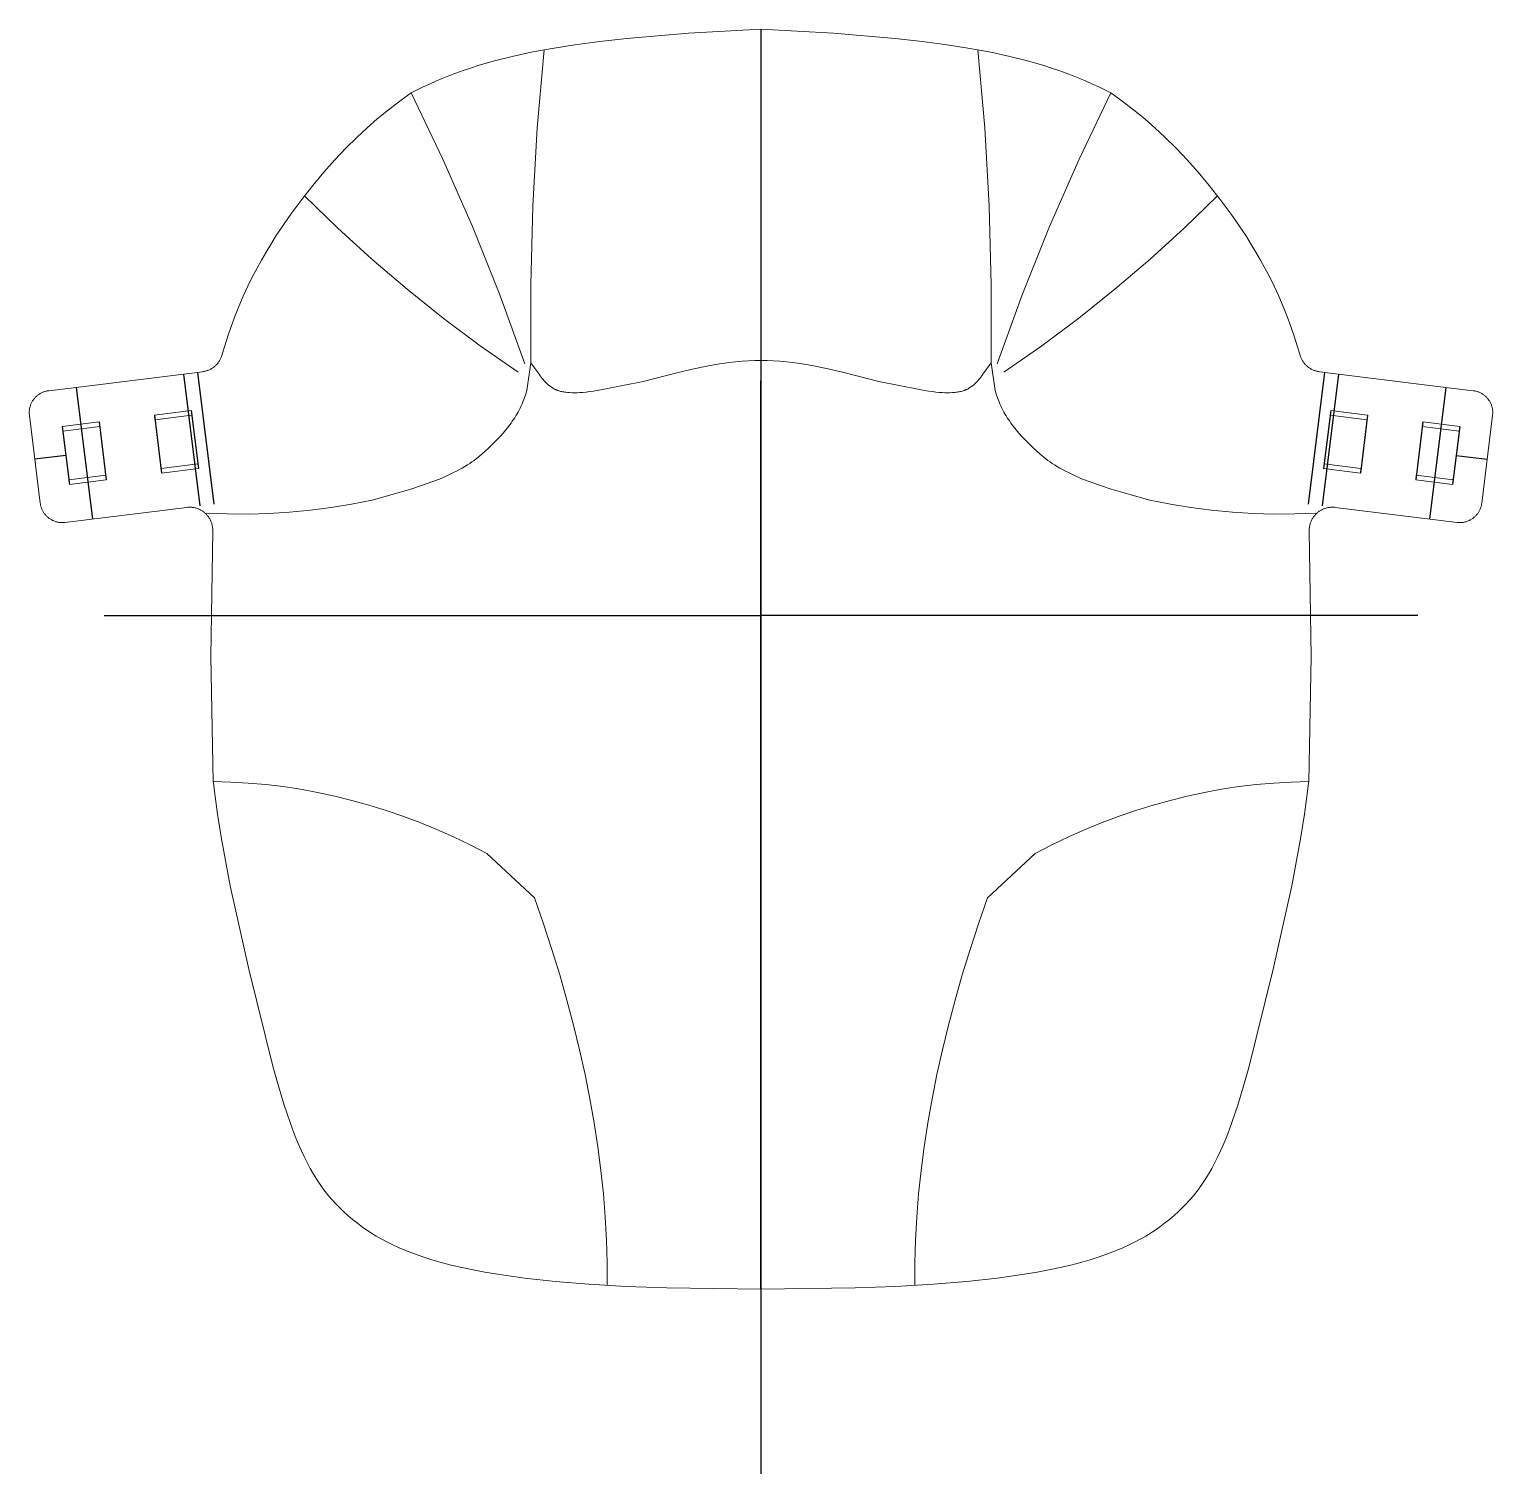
# Model space of a CAD drawing. Header units: millimetres. Extents: x -158 to 461, y 0 to 311.
# Drawn here: x -157.6 to 157.6, y 0 to 311.1 of the extents above; entities that cross this region are included whole.
import ezdxf

# ---------------------------------------------------------------- set-up
doc = ezdxf.new("R2010")
doc.units = ezdxf.units.MM
doc.header["$MEASUREMENT"] = 0
doc.layers.add('Axis', color=6, linetype='Continuous', true_color=0xff00ff)
for name, color, linetype, lineweight, true_color in [('Exterion cuts', 3, 'Continuous', 0, 0x00ff00), ('Interior Closed Cuts', 4, 'Continuous', 0, 0x00ffff), ('Vector Entraving (defocus 4 mm)', 1, 'Continuous', 0, 0xff0000)]:
    doc.layers.add(name, color=color, linetype=linetype, lineweight=lineweight, true_color=true_color)

msp = doc.modelspace()

# ---------------------------------------------------------------- linework, layer by layer
at = {"layer": 'Axis'}
for p, q in [((0, 311.06), (0, 0)), ((-124.34, 236.81), (-120.84, 208.45)), ((-121.35, 237.18), (-117.84, 208.82)), ((121.35, 237.18), (117.84, 208.82)), ((124.34, 236.81), (120.84, 208.45)), ((-147.49, 233.95), (-143.98, 205.59)), ((0, 39.72), (0, 235.32)), ((147.49, 233.95), (143.98, 205.59)), ((-130.63, 227.98), (-129.08, 215.49)), ((-122.69, 228.96), (-121.14, 216.47)), ((122.69, 228.96), (121.14, 216.47)), ((130.63, 227.98), (129.08, 215.49)), ((-150.47, 225.53), (-148.93, 213.04)), ((-142.53, 226.51), (-140.99, 214.02)), ((142.53, 226.51), (140.99, 214.02)), ((150.47, 225.53), (148.93, 213.04)), ((-149.7, 219.28), (-156.37, 218.46)), ((149.7, 219.28), (156.37, 218.46)), ((-141.45, 184.85), (0, 184.85)), ((-119.43, 184.85), (0, 184.85)), ((141.45, 184.85), (0, 184.85)), ((119.43, 184.85), (0, 184.85))]:
    msp.add_line(p, q, dxfattribs=at)
at = {"layer": 'Exterion cuts'}
msp.add_lwpolyline([(-149.89, 204.86), (-123.66, 208.1), (-123.49, 208.12), (-123.32, 208.13), (-123.15, 208.14), (-122.98, 208.14), (-122.8, 208.13), (-122.63, 208.12), (-122.46, 208.1), (-122.29, 208.08), (-122.12, 208.05), (-121.95, 208.02), (-121.78, 207.98), (-121.62, 207.93), (-121.45, 207.88), (-121.29, 207.82), (-121.13, 207.76), (-120.97, 207.69), (-120.81, 207.61), (-120.66, 207.53), (-120.51, 207.45), (-120.36, 207.36), (-120.22, 207.26), (-120.08, 207.16), (-119.94, 207.06), (-119.81, 206.95), (-119.68, 206.83), (-119.55, 206.71), (-119.43, 206.59), (-119.32, 206.46), (-119.2, 206.33), (-119.1, 206.2), (-118.99, 206.06), (-118.89, 205.92), (-118.8, 205.77), (-118.71, 205.63), (-118.63, 205.47), (-118.55, 205.32), (-118.48, 205.16), (-118.41, 205), (-118.35, 204.84), (-118.29, 204.68), (-118.24, 204.51), (-118.2, 204.35), (-118.16, 204.18), (-118.13, 204.01), (-118.1, 203.84), (-118.08, 203.67), (-118.06, 203.5), (-118.05, 203.32), (-118.05, 203.15), (-118.05, 202.98), (-118.47, 176.02), (-117.98, 149.06), (-117.86, 148.28), (-117.75, 147.5), (-117.01, 142.04), (-116.18, 136.73), (-114.31, 126.63), (-110.32, 108.68), (-105.04, 87.5), (-103.85, 83.25), (-102.66, 79.38), (-101.48, 75.84), (-100.88, 74.19), (-100.28, 72.61), (-99.66, 71.11), (-99.04, 69.67), (-98.4, 68.3), (-97.75, 66.99), (-97.08, 65.74), (-96.39, 64.54), (-95.68, 63.39), (-94.94, 62.29), (-94.57, 61.75), (-94.18, 61.23), (-93.79, 60.72), (-93.39, 60.21), (-92.99, 59.72), (-92.58, 59.23), (-92.16, 58.75), (-91.73, 58.29), (-91.29, 57.82), (-90.84, 57.37), (-89.92, 56.48), (-88.96, 55.61), (-87.96, 54.77), (-86.92, 53.94), (-85.83, 53.12), (-84.68, 52.33), (-84.09, 51.94), (-83.48, 51.55), (-82.85, 51.17), (-82.2, 50.8), (-81.54, 50.43), (-80.86, 50.06), (-79.43, 49.34), (-77.92, 48.65), (-76.31, 47.97), (-74.61, 47.32), (-72.8, 46.69), (-70.89, 46.08), (-68.86, 45.5), (-66.7, 44.94), (-64.42, 44.4), (-62, 43.89), (-59.44, 43.41), (-56.74, 42.95), (-50.86, 42.12), (-44.33, 41.41), (-37.08, 40.81), (-29.07, 40.34), (-20.25, 40), (0, 39.72), (20.25, 40), (29.07, 40.34), (37.08, 40.81), (44.33, 41.41), (50.86, 42.12), (56.74, 42.95), (59.44, 43.41), (62, 43.89), (64.42, 44.4), (66.7, 44.94), (68.86, 45.5), (70.89, 46.08), (72.8, 46.69), (74.61, 47.32), (76.31, 47.97), (77.92, 48.65), (79.43, 49.34), (80.86, 50.06), (81.54, 50.43), (82.2, 50.8), (82.85, 51.17), (83.48, 51.55), (84.09, 51.94), (84.68, 52.33), (85.83, 53.12), (86.92, 53.94), (87.96, 54.77), (88.96, 55.61), (89.92, 56.48), (90.84, 57.37), (91.29, 57.82), (91.73, 58.29), (92.16, 58.75), (92.58, 59.23), (92.99, 59.72), (93.39, 60.21), (93.79, 60.72), (94.18, 61.23), (94.57, 61.75), (94.94, 62.29), (95.68, 63.39), (96.39, 64.54), (97.08, 65.74), (97.75, 66.99), (98.4, 68.3), (99.04, 69.67), (99.66, 71.11), (100.28, 72.61), (100.88, 74.19), (101.48, 75.84), (102.66, 79.38), (103.85, 83.25), (105.04, 87.5), (110.32, 108.68), (114.31, 126.63), (116.18, 136.73), (117.01, 142.04), (117.75, 147.5), (117.86, 148.28), (117.98, 149.06), (118.47, 176.02), (118.05, 202.98), (118.05, 203.15), (118.05, 203.32), (118.06, 203.5), (118.08, 203.67), (118.1, 203.84), (118.13, 204.01), (118.16, 204.18), (118.2, 204.35), (118.24, 204.51), (118.29, 204.68), (118.35, 204.84), (118.41, 205), (118.48, 205.16), (118.55, 205.32), (118.63, 205.47), (118.71, 205.63), (118.8, 205.77), (118.89, 205.92), (118.99, 206.06), (119.1, 206.2), (119.2, 206.33), (119.32, 206.46), (119.43, 206.59), (119.55, 206.71), (119.68, 206.83), (119.81, 206.95), (119.94, 207.06), (120.08, 207.16), (120.22, 207.26), (120.36, 207.36), (120.51, 207.45), (120.66, 207.53), (120.81, 207.61), (120.97, 207.69), (121.13, 207.76), (121.29, 207.82), (121.45, 207.88), (121.62, 207.93), (121.78, 207.98), (121.95, 208.02), (122.12, 208.05), (122.29, 208.08), (122.46, 208.1), (122.63, 208.12), (122.8, 208.13), (122.98, 208.14), (123.15, 208.14), (123.32, 208.13), (123.49, 208.12), (123.66, 208.1), (149.89, 204.86), (150.05, 204.84), (150.21, 204.83), (150.38, 204.83), (150.54, 204.83), (150.7, 204.83), (150.86, 204.84), (151.02, 204.86), (151.19, 204.88), (151.35, 204.91), (151.51, 204.94), (151.66, 204.98), (151.82, 205.02), (151.98, 205.07), (152.13, 205.12), (152.28, 205.18), (152.43, 205.25), (152.58, 205.31), (152.72, 205.39), (152.86, 205.47), (153, 205.55), (153.14, 205.64), (153.27, 205.73), (153.4, 205.83), (153.53, 205.93), (153.65, 206.04), (153.77, 206.15), (153.89, 206.27), (154, 206.38), (154.11, 206.51), (154.21, 206.63), (154.31, 206.76), (154.4, 206.89), (154.49, 207.03), (154.58, 207.17), (154.66, 207.31), (154.73, 207.45), (154.8, 207.6), (154.87, 207.75), (154.93, 207.9), (154.98, 208.05), (155.03, 208.21), (155.08, 208.37), (155.12, 208.52), (155.15, 208.68), (155.18, 208.84), (155.2, 209), (157.54, 227.91), (157.55, 228.07), (157.57, 228.23), (157.57, 228.4), (157.57, 228.56), (157.57, 228.72), (157.56, 228.88), (157.54, 229.05), (157.52, 229.21), (157.49, 229.37), (157.46, 229.53), (157.42, 229.68), (157.38, 229.84), (157.33, 230), (157.28, 230.15), (157.22, 230.3), (157.15, 230.45), (157.08, 230.6), (157.01, 230.74), (156.93, 230.88), (156.85, 231.02), (156.76, 231.16), (156.66, 231.29), (156.57, 231.42), (156.46, 231.55), (156.36, 231.67), (156.25, 231.79), (156.13, 231.91), (156.01, 232.02), (155.89, 232.13), (155.76, 232.23), (155.64, 232.33), (155.5, 232.42), (155.37, 232.51), (155.23, 232.6), (155.09, 232.68), (154.94, 232.75), (154.8, 232.82), (154.65, 232.89), (154.5, 232.95), (154.34, 233), (154.19, 233.05), (154.03, 233.1), (153.87, 233.14), (153.72, 233.17), (153.56, 233.2), (153.39, 233.22), (147.49, 233.95), (120.26, 237.32), (120.09, 237.34), (119.92, 237.37), (119.75, 237.41), (119.59, 237.45), (119.42, 237.49), (119.26, 237.55), (119.1, 237.6), (118.94, 237.67), (118.78, 237.74), (118.62, 237.81), (118.47, 237.89), (118.32, 237.98), (118.18, 238.07), (118.03, 238.16), (117.89, 238.26), (117.76, 238.37), (117.63, 238.48), (117.5, 238.59), (117.37, 238.71), (117.25, 238.83), (117.14, 238.96), (117.02, 239.09), (116.92, 239.22), (116.81, 239.36), (116.72, 239.5), (116.62, 239.64), (116.54, 239.79), (116.45, 239.94), (116.37, 240.09), (116.3, 240.25), (116.24, 240.41), (116.17, 240.57), (116.12, 240.73), (116.07, 240.89), (115.46, 242.91), (114.8, 244.97), (114.07, 247.08), (113.28, 249.22), (112.42, 251.38), (111.49, 253.56), (110.48, 255.75), (109.41, 257.94), (108.51, 259.65), (107.57, 261.35), (106.59, 263.05), (105.58, 264.73), (104.53, 266.4), (103.45, 268.05), (101.22, 271.28), (98.9, 274.41), (96.54, 277.41), (94.14, 280.26), (91.75, 282.95), (89.38, 285.44), (87.06, 287.73), (84.8, 289.83), (82.64, 291.74), (80.58, 293.44), (78.67, 294.95), (76.9, 296.25), (75.31, 297.35), (72.73, 298.64), (71.4, 299.27), (70.04, 299.88), (68.64, 300.47), (67.2, 301.06), (65.71, 301.63), (64.17, 302.18), (62.58, 302.72), (60.93, 303.25), (59.21, 303.76), (57.42, 304.26), (53.62, 305.21), (49.49, 306.11), (44.98, 306.94), (40.07, 307.71), (34.72, 308.43), (28.88, 309.08), (15.63, 310.2), (0, 311.06), (-15.63, 310.2), (-28.88, 309.08), (-34.72, 308.43), (-40.07, 307.71), (-44.98, 306.94), (-49.49, 306.11), (-53.62, 305.21), (-57.42, 304.26), (-59.21, 303.76), (-60.93, 303.25), (-62.58, 302.72), (-64.17, 302.18), (-65.71, 301.63), (-67.2, 301.06), (-68.64, 300.47), (-70.04, 299.88), (-71.4, 299.27), (-72.73, 298.64), (-75.31, 297.35), (-76.9, 296.25), (-78.67, 294.95), (-80.58, 293.44), (-82.64, 291.74), (-84.8, 289.83), (-87.06, 287.73), (-89.38, 285.44), (-91.75, 282.95), (-94.14, 280.26), (-96.54, 277.41), (-98.9, 274.41), (-101.22, 271.28), (-103.45, 268.05), (-104.53, 266.4), (-105.58, 264.73), (-106.59, 263.05), (-107.57, 261.35), (-108.51, 259.65), (-109.41, 257.94), (-110.48, 255.75), (-111.49, 253.56), (-112.42, 251.38), (-113.28, 249.22), (-114.07, 247.08), (-114.8, 244.97), (-115.46, 242.91), (-116.07, 240.89), (-116.12, 240.73), (-116.17, 240.57), (-116.24, 240.41), (-116.3, 240.25), (-116.37, 240.09), (-116.45, 239.94), (-116.54, 239.79), (-116.62, 239.64), (-116.72, 239.5), (-116.81, 239.36), (-116.92, 239.22), (-117.02, 239.09), (-117.14, 238.96), (-117.25, 238.83), (-117.37, 238.71), (-117.5, 238.59), (-117.63, 238.48), (-117.76, 238.37), (-117.89, 238.26), (-118.03, 238.16), (-118.18, 238.07), (-118.32, 237.98), (-118.47, 237.89), (-118.62, 237.81), (-118.78, 237.74), (-118.94, 237.67), (-119.1, 237.6), (-119.26, 237.55), (-119.42, 237.49), (-119.59, 237.45), (-119.75, 237.41), (-119.92, 237.37), (-120.09, 237.34), (-120.26, 237.32), (-147.49, 233.95), (-153.39, 233.22), (-153.56, 233.2), (-153.72, 233.17), (-153.87, 233.14), (-154.03, 233.1), (-154.19, 233.05), (-154.34, 233), (-154.5, 232.95), (-154.65, 232.89), (-154.8, 232.82), (-154.94, 232.75), (-155.09, 232.68), (-155.23, 232.6), (-155.37, 232.51), (-155.5, 232.42), (-155.64, 232.33), (-155.76, 232.23), (-155.89, 232.13), (-156.01, 232.02), (-156.13, 231.91), (-156.25, 231.79), (-156.36, 231.67), (-156.46, 231.55), (-156.57, 231.42), (-156.66, 231.29), (-156.76, 231.16), (-156.85, 231.02), (-156.93, 230.88), (-157.01, 230.74), (-157.08, 230.6), (-157.15, 230.45), (-157.22, 230.3), (-157.28, 230.15), (-157.33, 230), (-157.38, 229.84), (-157.42, 229.68), (-157.46, 229.53), (-157.49, 229.37), (-157.52, 229.21), (-157.54, 229.05), (-157.56, 228.88), (-157.57, 228.72), (-157.57, 228.56), (-157.57, 228.4), (-157.57, 228.23), (-157.55, 228.07), (-157.54, 227.91), (-155.2, 209), (-155.18, 208.84), (-155.15, 208.68), (-155.12, 208.52), (-155.08, 208.37), (-155.03, 208.21), (-154.98, 208.05), (-154.93, 207.9), (-154.87, 207.75), (-154.8, 207.6), (-154.73, 207.45), (-154.66, 207.31), (-154.58, 207.17), (-154.49, 207.03), (-154.4, 206.89), (-154.31, 206.76), (-154.21, 206.63), (-154.11, 206.51), (-154, 206.38), (-153.89, 206.27), (-153.77, 206.15), (-153.65, 206.04), (-153.53, 205.93), (-153.4, 205.83), (-153.27, 205.73), (-153.14, 205.64), (-153, 205.55), (-152.86, 205.47), (-152.72, 205.39), (-152.58, 205.31), (-152.43, 205.25), (-152.28, 205.18), (-152.13, 205.12), (-151.98, 205.07), (-151.82, 205.02), (-151.66, 204.98), (-151.51, 204.94), (-151.35, 204.91), (-151.19, 204.88), (-151.02, 204.86), (-150.86, 204.84), (-150.7, 204.83), (-150.54, 204.83), (-150.38, 204.83), (-150.21, 204.83), (-150.05, 204.84), (-149.89, 204.86)], dxfattribs=at)
at = {"layer": 'Interior Closed Cuts'}
for points in [[(-122.56, 227.97), (-130.5, 226.99), (-130.63, 227.98), (-122.69, 228.96)], [(122.56, 227.97), (130.5, 226.99), (130.63, 227.98), (122.69, 228.96)], [(-142.41, 225.51), (-150.35, 224.53), (-150.47, 225.53), (-142.53, 226.51)], [(142.41, 225.51), (150.35, 224.53), (150.47, 225.53), (142.53, 226.51)], [(-121.26, 217.46), (-129.2, 216.48), (-129.08, 215.49), (-121.14, 216.47)], [(121.26, 217.46), (129.2, 216.48), (129.08, 215.49), (121.14, 216.47)], [(-141.11, 215.01), (-149.05, 214.03), (-148.93, 213.04), (-140.99, 214.02)], [(141.11, 215.01), (149.05, 214.03), (148.93, 213.04), (140.99, 214.02)]]:
    msp.add_lwpolyline(points, close=True, dxfattribs=at)
at = {"layer": 'Vector Entraving (defocus 4 mm)'}
for points in [[(-46.72, 306.63), (-48.17, 289.81), (-49.12, 272.96), (-49.57, 256.08), (-49.53, 239.2)], [(46.72, 306.63), (48.17, 289.81), (49.12, 272.96), (49.57, 256.08), (49.53, 239.2)], [(-50.85, 239.01), (-56.25, 253.88), (-62.14, 268.57), (-68.49, 283.07), (-75.31, 297.35)], [(50.85, 239.01), (56.25, 253.88), (62.14, 268.57), (68.49, 283.07), (75.31, 297.35)], [(-98.31, 275.18), (-91.16, 268.25), (-83.79, 261.55), (-76.21, 255.09), (-68.43, 248.87), (-60.45, 242.9), (-52.29, 237.19)], [(98.31, 275.18), (91.16, 268.25), (83.79, 261.55), (76.21, 255.09), (68.43, 248.87), (60.45, 242.9), (52.29, 237.19)], [(49.53, 239.2), (47.99, 237.11), (47.77, 236.78), (47.56, 236.46), (47.34, 236.16), (47.13, 235.88), (46.92, 235.61), (46.7, 235.36), (46.49, 235.13), (46.28, 234.91), (46.06, 234.71), (45.96, 234.61), (45.85, 234.52), (45.74, 234.43), (45.64, 234.34), (45.53, 234.26), (45.43, 234.18), (45.32, 234.1), (45.21, 234.03), (45.11, 233.96), (45, 233.89), (44.9, 233.82), (44.79, 233.76), (44.68, 233.7), (44.58, 233.64), (44.47, 233.59), (44.37, 233.54), (44.26, 233.49), (44.16, 233.44), (44.05, 233.39), (43.94, 233.35), (43.84, 233.31), (43.73, 233.27), (43.52, 233.2), (43.31, 233.14), (43.1, 233.09), (42.89, 233.04), (42.68, 233), (42.47, 232.96), (42.26, 232.93), (42.05, 232.9), (41.64, 232.86), (41.22, 232.83), (40.68, 232.8), (40.14, 232.79), (39.58, 232.8), (38.98, 232.82), (38.35, 232.87), (37.65, 232.94), (36.9, 233.03), (36.07, 233.14), (34.13, 233.46), (25.38, 235.2), (17.86, 237.13), (14.49, 237.91), (11.33, 238.56), (9.81, 238.84), (8.34, 239.08), (6.89, 239.28), (5.47, 239.45), (4.08, 239.58), (2.71, 239.67), (1.35, 239.73), (0, 239.75), (-1.35, 239.73), (-2.71, 239.67), (-4.08, 239.58), (-5.47, 239.45), (-6.89, 239.28), (-8.34, 239.08), (-9.81, 238.84), (-11.33, 238.56), (-14.49, 237.91), (-17.86, 237.13), (-25.38, 235.2), (-34.13, 233.46), (-36.07, 233.14), (-36.9, 233.03), (-37.65, 232.94), (-38.35, 232.87), (-38.98, 232.82), (-39.58, 232.8), (-40.14, 232.79), (-40.68, 232.8), (-41.22, 232.83), (-41.64, 232.86), (-42.05, 232.9), (-42.26, 232.93), (-42.47, 232.96), (-42.68, 233), (-42.89, 233.04), (-43.1, 233.09), (-43.31, 233.14), (-43.52, 233.2), (-43.73, 233.27), (-43.84, 233.31), (-43.94, 233.35), (-44.05, 233.39), (-44.16, 233.44), (-44.26, 233.49), (-44.37, 233.54), (-44.47, 233.59), (-44.58, 233.64), (-44.68, 233.7), (-44.79, 233.76), (-44.9, 233.82), (-45, 233.89), (-45.11, 233.96), (-45.21, 234.03), (-45.32, 234.1), (-45.43, 234.18), (-45.53, 234.26), (-45.64, 234.34), (-45.74, 234.43), (-45.85, 234.52), (-45.96, 234.61), (-46.06, 234.71), (-46.28, 234.91), (-46.49, 235.13), (-46.7, 235.36), (-46.92, 235.61), (-47.13, 235.88), (-47.34, 236.16), (-47.56, 236.46), (-47.77, 236.78), (-47.99, 237.11), (-49.53, 239.2)], [(-119.43, 206.86), (-114.94, 206.68), (-110.46, 206.65), (-105.97, 206.78), (-101.5, 207.05), (-97.03, 207.48), (-92.58, 208.05), (-88.16, 208.78), (-83.76, 209.66), (-77.89, 211.28), (-75.37, 212.05), (-73.11, 212.79), (-71.08, 213.51), (-69.26, 214.21), (-67.65, 214.9), (-66.9, 215.24), (-66.2, 215.58), (-65.54, 215.91), (-64.91, 216.25), (-64.32, 216.58), (-63.76, 216.91), (-63.23, 217.24), (-62.73, 217.57), (-62.25, 217.9), (-61.79, 218.23), (-61.35, 218.56), (-60.93, 218.89), (-60.53, 219.22), (-60.13, 219.56), (-59.37, 220.24), (-58.63, 220.93), (-57.37, 222.16), (-56.75, 222.79), (-56.13, 223.44), (-55.53, 224.11), (-54.94, 224.8), (-54.37, 225.52), (-54.09, 225.88), (-53.81, 226.26), (-53.55, 226.64), (-53.28, 227.02), (-53.03, 227.42), (-52.78, 227.82), (-52.54, 228.23), (-52.3, 228.64), (-52.08, 229.07), (-51.86, 229.5), (-51.65, 229.94), (-51.45, 230.4), (-51.26, 230.86), (-51.07, 231.32), (-50.9, 231.8), (-50.74, 232.29), (-50.59, 232.79), (-50.45, 233.3), (-49.53, 239.2)], [(119.43, 206.86), (114.94, 206.68), (110.46, 206.65), (105.97, 206.78), (101.5, 207.05), (97.03, 207.48), (92.58, 208.05), (88.16, 208.78), (83.76, 209.66), (77.89, 211.28), (75.37, 212.05), (73.11, 212.79), (71.08, 213.51), (69.26, 214.21), (67.65, 214.9), (66.9, 215.24), (66.2, 215.58), (65.54, 215.91), (64.91, 216.25), (64.32, 216.58), (63.76, 216.91), (63.23, 217.24), (62.73, 217.57), (62.25, 217.9), (61.79, 218.23), (61.35, 218.56), (60.93, 218.89), (60.53, 219.22), (60.13, 219.56), (59.37, 220.24), (58.63, 220.93), (57.37, 222.16), (56.75, 222.79), (56.13, 223.44), (55.53, 224.11), (54.94, 224.8), (54.37, 225.52), (54.09, 225.88), (53.81, 226.26), (53.55, 226.64), (53.28, 227.02), (53.03, 227.42), (52.78, 227.82), (52.54, 228.23), (52.3, 228.64), (52.08, 229.07), (51.86, 229.5), (51.65, 229.94), (51.45, 230.4), (51.26, 230.86), (51.07, 231.32), (50.9, 231.8), (50.74, 232.29), (50.59, 232.79), (50.45, 233.3), (49.53, 239.2)], [(-117.94, 149.06), (-114.16, 148.96), (-110.4, 148.74), (-106.65, 148.4), (-102.91, 147.96), (-99.19, 147.39), (-95.48, 146.71), (-91.78, 145.92), (-88.09, 145.01), (-84.42, 143.98), (-80.75, 142.84), (-77.1, 141.59), (-73.47, 140.22), (-69.84, 138.73), (-66.23, 137.13), (-62.63, 135.42), (-59.04, 133.59), (-48.8, 124.01), (-46.85, 118.44), (-45.03, 112.91), (-43.34, 107.43), (-41.78, 102), (-40.35, 96.62), (-39.05, 91.29), (-37.88, 86), (-36.83, 80.76), (-35.92, 75.57), (-35.13, 70.42), (-34.48, 65.33), (-33.95, 60.28), (-33.56, 55.28), (-33.29, 50.32), (-33.15, 45.42), (-33.15, 40.56)], [(33.15, 40.56), (33.15, 45.42), (33.29, 50.32), (33.56, 55.28), (33.95, 60.28), (34.48, 65.33), (35.13, 70.42), (35.92, 75.57), (36.83, 80.76), (37.88, 86), (39.05, 91.29), (40.35, 96.62), (41.78, 102), (43.34, 107.43), (45.03, 112.91), (46.85, 118.44), (48.8, 124.01), (59.04, 133.59), (62.63, 135.42), (66.23, 137.13), (69.84, 138.73), (73.47, 140.22), (77.1, 141.59), (80.75, 142.84), (84.42, 143.98), (88.09, 145.01), (91.78, 145.92), (95.48, 146.71), (99.19, 147.39), (102.91, 147.96), (106.65, 148.4), (110.4, 148.74), (114.16, 148.96), (117.94, 149.06)]]:
    msp.add_lwpolyline(points, dxfattribs=at)

doc.saveas('drawing.dxf')
